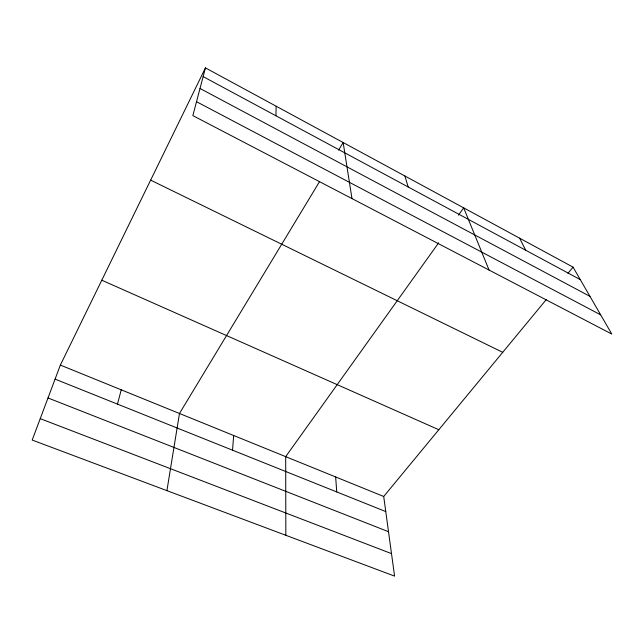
<?xml version="1.0" encoding="UTF-8"?>
<svg xmlns="http://www.w3.org/2000/svg" width="644" height="644" viewBox="0 0 644 644"><rect width="100%" height="100%" fill="white"/><g stroke="black" fill="none" stroke-linecap="round" stroke-linejoin="round"><path stroke-width="0.97" d="M275.922 115.783L276.155 106.204M232.548 450.204L233.667 435.505M166.925 490.648L179.475 413.488L319.569 181.584M205.444 67.878L192.846 115.614L611.8 334.059L573.047 267.147L205.444 67.878L60.359 365.084L32.2 440.061L394.579 576.122L383.703 496.476L546.313 299.532M117.474 404.11L121.233 389.813M338.543 150.173L343.163 142.525L351.978 198.585M438.653 242.836L285.686 456.644L285.831 535.293M458.439 215.177L463.672 207.859L489.078 270.069M567.952 273.314L573.047 267.147M40.242 418.648L391.504 553.615M48.01 397.968L388.509 531.702M55.086 379.123L385.764 511.569M60.359 365.084L383.703 496.476M101.792 280.212L438.814 429.733M150.648 180.127L502.723 352.332M196.525 101.696L600.675 314.844M200.01 88.47L589.976 296.377M203.142 76.604L580.26 279.601M519.652 238.208L525.673 250.218M404.915 176.005L408.159 186.961M335.653 476.954L336.74 491.936"/></g></svg>
